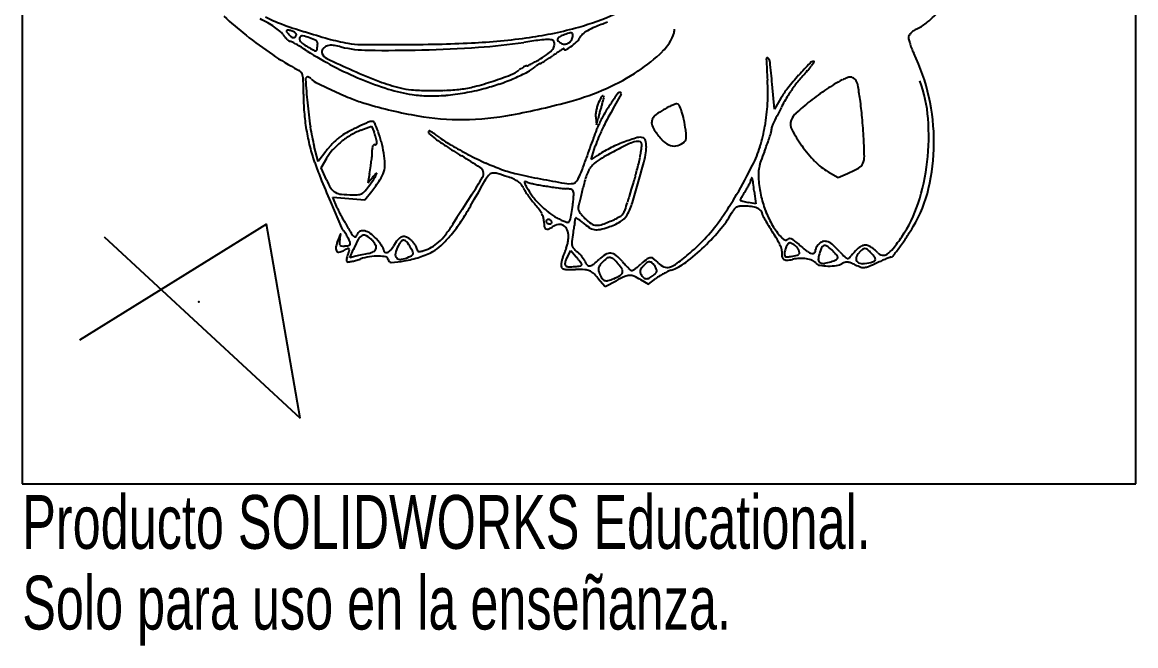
# Model space of a CAD drawing. Header units: millimetres. Extents: x -50 to 50, y -65 to 50.
# Drawn here: x -50 to 50, y -64.6 to -8.5 of the extents above; entities that cross this region are included whole.
import ezdxf

# ---------------------------------------------------------------- set-up
doc = ezdxf.new("R2010")
doc.units = ezdxf.units.MM
doc.header["$PDSIZE"] = -1
doc.styles.add('SLDTEXTSTYLE0', font='TXT', dxfattribs={"width": 0.7})

msp = doc.modelspace()

# ---------------------------------------------------------------- linework, layer by layer
at = {"color": 7, "linetype": 'Continuous'}
for p, q in [((-50, 50), (-50, -50)), ((50, -50), (50, 50)), ((17.55, -16.35), (17.35, -14.11)), ((18.14, -15.35), (17.55, -16.35)), ((-19.59, -18.24), (-18.65, -17.88)), ((-18.65, -17.88), (-18.41, -18.41)), ((1.5, -17.1), (1.57, -17.75)), ((1.57, -17.75), (1.72, -17.15)), ((-23.43, -21.05), (-23.77, -19.7)), ((1.08, -20.87), (1.46, -19.67)), ((-22.75, -20.15), (-23.43, -21.05)), ((-23.16, -21.61), (-22.66, -20.75)), ((1.62, -20.52), (1.08, -20.87)), ((-22.68, -22.7), (-23.16, -21.61)), ((22.37, -21.97), (23.27, -22.5)), ((-18.82, -22.15), (-18.96, -22.95)), ((-18.96, -22.95), (-18.55, -22.48)), ((-8.69, -23.19), (-8.47, -22.8)), ((4.89, -22.89), (4.69, -23.54)), ((23.27, -22.5), (24.11, -22.14)), ((-19.23, -24.5), (-18.62, -23.72)), ((-9.38, -24.41), (-9.01, -23.76)), ((-9.01, -23.76), (-8.69, -23.19)), ((4.69, -23.54), (4.51, -24.18)), ((15.74, -23.7), (15.88, -24.84)), ((-22.32, -24.68), (-21.33, -27.01)), ((-21.71, -25.2), (-22.12, -24.26)), ((-22.12, -24.26), (-20.68, -24.38)), ((-20.68, -24.38), (-19.23, -24.5)), ((-10.04, -24.64), (-10.5, -25.36)), ((-9.65, -24.05), (-10.04, -24.64)), ((-9.73, -25.03), (-9.38, -24.41)), ((15.88, -24.84), (15.21, -24.72)), ((-10.5, -25.36), (-10.96, -26.09)), ((-28.08, -26.69), (-44.87, -37.09)), ((-25.04, -44.12), (-28.08, -26.69)), ((-10.96, -26.09), (-11.35, -26.7)), ((-0.37, -26.52), (-0.3, -26.15)), ((-42.63, -27.81), (-25.04, -44.12)), ((-21.45, -27.62), (-21.65, -28.14)), ((-21.47, -28), (-21.39, -27.58)), ((-20.58, -29.7), (-20.26, -28.94)), ((-20.04, -29.56), (-20.58, -29.7)), ((-19.49, -29.43), (-19.79, -29.5)), ((-19.18, -29.37), (-19.49, -29.43)), ((-1.06, -29.67), (-0.73, -29.04)), ((-0.73, -29.04), (-0.24, -29.62)), ((1.7, -31.53), (2.35, -32.29)), ((2.35, -32.29), (3.33, -31.77)), ((5.53, -31.66), (6.24, -32.08)), ((6.24, -32.08), (6.91, -31.56)), ((-50, -50), (50, -50))]:
    msp.add_line(p, q, dxfattribs=at)
for centre, radius, start, end in [((-6.82, 19.23), 37.01, 227.3206, 231.4273), ((-6.18, 12.93), 22.75, 285.6959, 294.4576), ((16.21, 8.54), 22.78, 311.4212, 315.6347), ((-34.1, -19.52), 12.53, 60.6588, 64.2138), ((-21.81, 4.61), 14.17, 243.4236, 249.7909), ((-32.15, -16.05), 8.55, 55.9243, 60.6587), ((-30.99, -14.34), 6.48, 50.669, 55.9242), ((-9.65, 37.66), 49.39, 249.791, 252.3041), ((-8.99, 22.93), 33.14, 277.8967, 285.6958), ((3.49, -14.08), 5.51, 111.9935, 119.7864), ((14.3, -40.85), 34.38, 109.9788, 111.9935), ((28.8, -5.73), 3.74, 295.3858, 311.4212), ((-7.16, 18.81), 36.47, 231.4274, 236.0432), ((-27.96, -10.64), 1.7, 36.4328, 50.6689), ((-23.26, -7.17), 4.14, 216.4329, 220.6173), ((-24.26, -8.02), 2.83, 220.6173, 226.1815), ((-26.22, -9.33), 0.0555, 114.3719, 191.9862), ((-26.01, -9.28), 0.272, 191.986, 218.5939), ((-26.13, -9.51), 0.259, 89.3755, 114.3717), ((-22.85, -6.76), 4.3, 218.5939, 222.1448), ((-26.14, -9.89), 0.639, 77.7068, 89.3757), ((-24.6, -8.34), 1.95, 222.1446, 229.5495), ((-26.33, -10.78), 1.55, 71.693, 77.7068), ((-25.58, -9.49), 0.446, 229.5495, 251.693), ((-26.36, -10.87), 1.65, 65.7842, 71.693), ((-25.65, -9.7), 0.219, 251.693, 286.1802), ((-26.13, -10.36), 1.09, 57.698, 65.7841), ((-25.66, -9.65), 0.278, 286.1802, 315), ((-25.97, -10.1), 0.776, 45.9007, 57.698), ((-25.78, -9.53), 0.443, 315, 332.4421), ((-25.56, -9.68), 0.187, 11.9861, 45.9007), ((-25.52, -9.67), 0.148, 332.4421, 11.9861), ((-24.79, -10.03), 0.315, 148.2825, 187.0914), ((-24.87, -9.98), 0.226, 78.1072, 148.2825), ((-25.84, -14.61), 4.96, 70.6282, 78.1072), ((-9.37, 38.52), 50.28, 252.3041, 254.8447), ((-25.85, -14.62), 4.97, 63.1501, 70.6282), ((-12.83, 50.65), 61.13, 272.9649, 277.8967), ((-1.66, -10.1), 0.276, 119.2012, 167.8326), ((-0.48, -12.21), 2.69, 110.0638, 119.2011), ((3.89, -24.18), 15.43, 108.0949, 110.0638), ((-0.72, -10.04), 0.562, 86.4147, 108.0949), ((-0.7, -9.6), 0.119, 23.2225, 86.4148), ((-1.28, -9.73), 0.732, 330.9946, 0), ((-1.01, -9.73), 0.46, 0, 23.2224), ((-1.16, -9.33), 1.36, 312.271, 331.845), ((1.26, -10.63), 1.38, 132.6283, 151.845), ((1.93, -11.35), 2.37, 119.7863, 132.6282), ((4.72, -8.27), 4, 313.9974, 342.3912), ((7.36, -9.11), 1.23, 342.3912, 357.9626), ((30.03, -9.92), 0.442, 165.345, 192.4257), ((30, -9.91), 0.407, 139.4902, 165.345), ((31.06, -10.82), 1.81, 130.9573, 139.4902), ((31.34, -11.14), 2.24, 122.9644, 130.9573), ((31.43, -11.28), 2.4, 115.3858, 122.9644), ((-24.53, -8.31), 2.44, 226.1815, 231.4273), ((-25.95, -10.09), 0.158, 231.4274, 269.9999), ((-25.95, -10.51), 0.259, 61.5967, 90), ((-37.01, -30.96), 23.51, 60.4603, 61.5968), ((-33.51, -24.79), 16.42, 58.5171, 60.4603), ((-24.71, -10.02), 0.393, 187.0913, 220.01), ((-24.04, -9.45), 1.27, 220.01, 235.8659), ((-38.95, -33.67), 26.83, 57.172, 58.5171), ((-19.43, -2.65), 9.49, 235.8658, 239.4588), ((-17.54, 0.55), 13.2, 239.4588, 241.861), ((-23.69, -10.95), 0.163, 297.3046, 352.6348), ((-23.71, -10.4), 0.237, 355.0275, 63.1502), ((-36.69, -9.27), 13.27, 352.6348, 355.0276), ((-22.46, -11.31), 0.665, 140.6117, 155.7762), ((-22.42, -11.34), 0.71, 126.1749, 140.6117), ((-22.34, -11.45), 0.844, 107.9606, 126.175), ((-22.33, -11.48), 0.876, 90.249, 107.9607), ((-16.71, 11.45), 22.24, 254.8447, 259.52), ((-22.33, -12.57), 1.97, 79.5033, 90.249), ((-24.43, -23.93), 13.52, 76.9136, 79.5033), ((-18.8, 0.32), 11.37, 256.9136, 269.4084), ((-19.52, -3.76), 6.77, 259.52, 269.466), ((-16.86, 280.93), 291.47, 269.4659, 270.1287), ((-16.64, 180.68), 191.22, 270.1287, 271.1928), ((-17.15, 109.95), 121.01, 271.4419, 273.8501), ((-14.67, 86.2), 96.72, 271.1929, 272.9649), ((-12.47, 40.45), 51.35, 273.8501, 278.4194), ((11.4, -120.79), 111.65, 97.6738, 98.4194), ((-2.58, -17.02), 6.94, 92.0202, 97.6739), ((-2.77, -11.78), 1.69, 78.9568, 92.0203), ((-4.03, -9.65), 2.12, 306.9365, 322.5593), ((-2.5, -10.41), 0.298, 31.7175, 78.9568), ((-3.05, -10.41), 0.875, 322.5592, 348.8213), ((-2.64, -10.49), 0.454, 348.8212, 31.7175), ((-1.73, -10.08), 0.199, 167.8326, 228.5105), ((-0.83, -9.06), 1.56, 228.5106, 241.845), ((2.32, -17.73), 7.76, 118.5576, 120.7352), ((-1.3, -9.96), 0.549, 241.845, 277.1677), ((-1.38, -10.93), 0.0254, 359.9999, 118.5575), ((-1.26, -10.93), 0.0902, 180, 296.501), ((-1.33, -9.75), 0.76, 277.1677, 304.883), ((-2.92, -7.61), 3.81, 296.501, 304.7148), ((-1.38, -9.68), 0.842, 304.883, 330.9946), ((-3.53, -6.73), 4.87, 304.715, 312.2709), ((34.43, -8.95), 4.94, 192.4257, 197.0393), ((35.15, -8.73), 5.7, 197.0393, 201.8531), ((36.7, -8.11), 7.37, 201.8532, 205.8247), ((-13.79, 8.96), 24.6, 236.0432, 242.2427), ((-8.52, 13.5), 29.3, 237.1719, 242.4637), ((-23.69, -10.95), 0.163, 241.861, 297.3046), ((-22.84, -11.22), 0.269, 172.6566, 200.9937), ((-22.57, -11.26), 0.538, 155.7762, 172.6566), ((-22.28, -11.01), 0.868, 200.9936, 244.6175), ((19.17, 76.35), 97.56, 244.6175, 246.1297), ((-17.51, 124.51), 135.57, 269.4083, 271.442), ((-12.1, 2.54), 16.76, 299.4532, 301.1409), ((-7.59, -4.93), 8.03, 301.1409, 306.9366), ((-9.64, -1.71), 12.22, 302.362, 304.3419), ((-14.21, 4.98), 20.33, 304.3419, 305.6945), ((6.54, -23.9), 15.23, 123.9356, 125.6945), ((1.85, -16.94), 6.84, 120.7352, 123.9355), ((-3.27, 0), 15.51, 303.6185, 313.9973), ((16.92, -11.82), 0.0886, 49.1983, 182.5309), ((131.81, -6.74), 115.1, 182.5308, 183.4911), ((16.63, -12.15), 0.522, 5.9552, 49.1983), ((14.15, -19.02), 17.68, 12.4039, 25.8248), ((-25.72, -13.72), 1.02, 42.1628, 62.2427), ((-7.48, 15.5), 31.56, 242.4637, 247.4689), ((-0.53, 31.83), 48.88, 246.1297, 249.1621), ((-7.21, -10.5), 2.96, 291.1108, 308.1885), ((-13.07, 3.51), 18.55, 293.1264, 297.1463), ((-3.26, -15.52), 3.43, 124.0928, 128.1886), ((-3.62, -14.98), 2.77, 119.293, 124.0928), ((-3.81, -14.64), 2.39, 114.6159, 119.2929), ((-4.7, -12.7), 0.249, 90.0001, 114.616), ((-4.7, -12.17), 0.283, 270, 295.4959), ((-6.04, -10.21), 3.13, 297.1463, 312.1227), ((-10.15, -0.73), 12.95, 295.4959, 297.1267), ((-9.23, -2.54), 10.92, 297.1267, 299.4533), ((-2.46, -14.17), 2.2, 127.6927, 132.1227), ((-2.73, -13.81), 1.75, 122.4219, 127.6927), ((-2.88, -13.58), 1.48, 117.2379, 122.422), ((-3.49, -12.4), 0.155, 89.9999, 117.2377), ((-3.49, -12.08), 0.168, 269.9999, 301.2557), ((-12.92, 3.46), 18.35, 301.2557, 302.3619), ((-5.61, 3.53), 19.74, 294.1456, 303.6185), ((-119.89, -26.39), 137.79, 5.1123, 5.9552), ((59.43, -48.93), 53.34, 136.4818, 138.1053), ((3.23, 1.87), 22.72, 317.9326, 319.6154), ((12.97, -6.42), 9.94, 319.6154, 322.7378), ((21.1, -12.53), 0.48, 90, 136.4817), ((12.64, -6.16), 10.35, 322.7378, 325.0167), ((21.1, -12.08), 0.0328, 325.0168, 90), ((-25.42, -13.44), 0.614, 12.7001, 42.1628), ((-27.16, -13.83), 2.4, 1.0529, 12.7), ((-91.21, -15.01), 66.46, 0.001, 1.0529), ((-24.35, -13.66), 0.212, 90, 183.9687), ((64.97, -7.46), 89.75, 183.9687, 185.3191), ((-24.35, -13.6), 0.151, 66.467, 90.0001), ((-24.58, -14.13), 0.725, 59.1038, 66.467), ((-24.66, -14.26), 0.879, 52.0948, 59.1038), ((-24.69, -14.29), 0.926, 45.3521, 52.0948), ((-22.61, -12.19), 2.04, 225.352, 244.0273), ((-8.68, 12.6), 28.42, 247.4689, 252.6996), ((-12.23, 1.1), 16, 249.1621, 256.1342), ((-16.92, 14.17), 29.47, 284.8241, 288.191), ((-17.99, 17.43), 32.9, 288.1909, 291.1108), ((-14, 5.68), 20.92, 289.0772, 293.1264), ((-1.46, -14.87), 18.42, 357.0037, 3.4911), ((39.83, -31.34), 27.01, 138.1053, 141.3001), ((29.41, -21.76), 12.54, 137.9326, 142.9901), ((30.82, -27.36), 15.42, 117.7212, 123.8359), ((25.62, -17.46), 4.23, 111.4165, 117.7211), ((24.37, -14.28), 0.811, 89.9876, 111.4165), ((24.37, -13.92), 0.461, 59.3171, 89.9876), ((24.18, -14.25), 0.837, 39.6902, 59.317), ((24.06, -14.34), 0.986, 10.4794, 39.6902), ((18.46, -18.19), 12.93, 4.4473, 19.8746), ((2.49, 39.33), 59.34, 244.0273, 245.6565), ((-4.42, 24.06), 42.58, 245.6566, 247.9921), ((-12.65, -0.15), 15.07, 252.6996, 261.1089), ((-14.54, -8.28), 6.34, 256.1342, 265.3598), ((-13.07, 9.87), 24.55, 265.3598, 268.7308), ((-13.02, 11.96), 26.63, 268.7308, 272.0917), ((-12.74, 4.11), 18.78, 272.0916, 276.4584), ((-13.54, 4.04), 19.2, 274.7015, 279.8488), ((-11.6, -5.92), 8.68, 276.4583, 284.8242), ((-13.73, 5.13), 20.3, 279.8488, 284.7848), ((-13.49, 4.21), 19.35, 284.7848, 289.0772), ((-6.55, 5.61), 22.02, 285.4174, 294.1456), ((32.96, -35.72), 36.07, 144.8777, 146.5996), ((106.24, -73.71), 118.08, 150.1861, 151.115), ((3.68, -15.12), 0.277, 90, 144.8778), ((3.68, -15.05), 0.201, 70.6531, 90.0001), ((3.72, -14.94), 0.0885, 34.992, 70.6531), ((3.73, -14.94), 0.0743, 355.2228, 34.9923), ((3.67, -14.93), 0.138, 330.1861, 355.2226), ((24.56, -19.12), 7.45, 141.3001, 149.6298), ((28.91, -21.38), 11.91, 142.99, 148.2466), ((35.36, -34.13), 23.57, 123.836, 128.2857), ((-6.02, -19.91), 31.58, 8.094, 10.4794), ((-5.17, -15.01), 19.58, 180.001, 184.6682), ((12.9, -12.31), 37.45, 185.3191, 188.6343), ((-15.21, -2.63), 13.79, 247.9921, 253.405), ((-7.46, 23.37), 40.92, 253.405, 260.1346), ((-13.45, -5.25), 9.9, 261.1088, 269.2545), ((-13.36, 1.79), 16.95, 269.2544, 274.7015), ((-17.77, 46.31), 64.24, 280.5166, 285.4174), ((3.91, -16.76), 2.37, 154.6142, 162.9189), ((12.18, -20.69), 11.53, 151.5326, 154.6143), ((17.78, -20.88), 16.48, 162.3623, 163.447), ((2.14, -15.25), 0.108, 66.3739, 151.5326), ((-9.23, -12.29), 11.86, 342.3623, 345.3828), ((2.14, -15.25), 0.116, 345.3828, 66.3739), ((18.65, -26.29), 18.94, 146.5996, 150.0735), ((11.65, -23.4), 8.09, 111.7824, 114.1282), ((8.8, -16.26), 0.407, 91.1584, 111.7824), ((8.79, -16.07), 0.219, 25.5296, 91.1585), ((4.69, -18.03), 4.77, 18.5083, 25.5297), ((0.33, -14.97), 16.63, 349.9996, 357.0036), ((33.1, -23.97), 16.84, 148.2465, 152.5507), ((36.82, -35.98), 25.93, 128.2857, 131.9487), ((-6.26, -19.94), 31.82, 5.1359, 8.094), ((12.54, -19.37), 19.34, 359.8517, 12.4039), ((-5.16, -15.01), 19.59, 184.6682, 189.3344), ((-10.64, 5.1), 22.38, 260.1347, 270.7088), ((-10.68, 8.09), 25.37, 270.7088, 280.5165), ((4.99, -17.12), 3.51, 168.8651, 174.904), ((2.99, -16.94), 1.5, 174.9041, 186.3162), ((5.18, -17.16), 3.7, 162.9189, 168.8651), ((13.88, -20.15), 12.52, 164.8433, 166.1547), ((12.41, -22.69), 11.73, 150.0735, 155.0469), ((29.79, -24.46), 29.02, 164.1434, 164.8433), ((30.53, -24.67), 29.78, 163.4469, 164.1434), ((32.05, -32.78), 33.35, 151.115, 153.4954), ((7.59, -17.71), 1.11, 127.4268, 155.1718), ((10.34, -21.3), 5.62, 119.1011, 127.4269), ((13.07, -26.2), 11.23, 116.9058, 119.1013), ((11.7, -23.5), 8.21, 114.1282, 116.9058), ((2.77, -18.67), 6.79, 11.8606, 18.5083), ((61.51, -38.73), 48.85, 152.5507, 154.4958), ((20.58, -17.91), 1.63, 131.9487, 159.5518), ((-6.32, -15.23), 18.02, 188.6343, 194.3652), ((-10.95, -36.89), 20.93, 115.0665, 117.8314), ((-7.23, -44.86), 29.73, 113.1668, 115.0664), ((-18.56, -18.38), 0.934, 90, 113.1668), ((-18.56, -17.67), 0.226, 23.5809, 90), ((-29.68, -22.53), 12.37, 19.8139, 23.5809), ((8.89, -21.05), 7.85, 155.0469, 158.609), ((18.97, -26.25), 18.73, 153.4954, 156.742), ((7.21, -17.54), 0.687, 155.1717, 192.9007), ((8.16, -17.32), 1.66, 192.9007, 212.4173), ((-5.38, -20.39), 15.12, 8.2082, 11.8606), ((1.94, -15.25), 14.99, 342.6318, 349.9996), ((19.5, -18.59), 2.27, 160.9075, 165.5897), ((18.76, -18.34), 1.5, 154.4958, 160.9076), ((20, -17.7), 1.02, 159.5519, 208.1005), ((-33.73, -22.41), 59.4, 3.2819, 5.1359), ((11.32, -18.75), 20.09, 353.3587, 4.4474), ((-5.93, -15.13), 18.81, 189.3344, 194.0938), ((-19.49, -21.49), 3.31, 124.5146, 131.6013), ((-17.74, -24.04), 6.4, 117.8315, 124.5146), ((-17.03, -24.6), 6.86, 120.501, 129.2467), ((-17.38, -24.01), 6.18, 111.0388, 120.5009), ((-21.16, -19.65), 3.02, 19.5231, 24.2599), ((-21.95, -19.93), 3.85, 15.5816, 19.5232), ((-21.58, -19.83), 3.47, 11.5615, 15.5816), ((-28.29, -22.03), 10.89, 14.6714, 19.8139), ((-13.39, -18.41), 0.138, 135, 228.3125), ((-13.44, -18.36), 0.0609, 61.8289, 135.0001), ((-7.27, -11.55), 9.33, 228.3125, 232.9494), ((-16.41, -23.91), 6.36, 59.1495, 61.8288), ((-15.87, -22.99), 5.29, 55.1331, 59.1495), ((-3.74, -6.87), 15.2, 232.9495, 237.2147), ((-18.58, -26.88), 10.03, 52.6449, 55.1331), ((-6.6, -11.19), 9.71, 232.6449, 239.9341), ((61.18, -41.43), 63.97, 159.4312, 160.2796), ((54.92, -39.08), 57.29, 158.6091, 159.4311), ((9.38, -22.13), 8.29, 156.742, 162.712), ((10.22, -35.41), 17.25, 106.8692, 111.0801), ((5.46, -19.71), 0.84, 69.0064, 106.8691), ((5.63, -19.25), 0.35, 14.1531, 69.0064), ((12.32, -14.68), 6.58, 212.4173, 221.9806), ((9.09, -18.88), 0.541, 323.7707, 348.0884), ((3.07, -19.17), 6.58, 4.0883, 8.2082), ((8.59, -18.77), 1.05, 348.0884, 4.0883), ((-0.03, -13.32), 18.02, 339.7601, 341.6313), ((-1.66, -12.78), 19.74, 341.6313, 343.0566), ((16.61, -18.34), 0.643, 343.0565, 360), ((18.08, -18.34), 0.828, 170.3459, 180.0001), ((19.37, -18.56), 2.14, 165.5897, 170.3459), ((30.61, -12.04), 13.03, 208.1005, 215.6073), ((-8.78, -15.85), 15.87, 194.0937, 199.4992), ((-18, -23.72), 5.94, 138.4298, 143.1569), ((-18.59, -23.13), 4.72, 138.2047, 149.628), ((-15.52, -25.91), 9.25, 135.0367, 138.4298), ((-17.24, -24.34), 6.52, 129.2467, 138.2048), ((-15.89, -25.54), 8.73, 131.6012, 135.0368), ((-31.3, -19.61), 12.74, 356.0972, 358.3008), ((-16.93, -20.04), 1.64, 170.8341, 178.3007), ((-18.02, -19.86), 0.538, 153.69, 170.834), ((-18.34, -19.7), 0.175, 120.148, 153.6898), ((-18.39, -19.61), 0.0766, 58.2824, 120.148), ((-18.29, -19.45), 0.116, 238.2826, 276.9514), ((-18.29, -19.47), 0.0965, 276.9512, 321.2783), ((-18.37, -19.4), 0.206, 321.2784, 348.9542), ((-19.16, -19.34), 1, 1.4283, 11.5614), ((-18.76, -19.33), 0.6, 348.9542, 1.4282), ((-31.42, -22.85), 14.13, 10.44, 14.6714), ((26.68, 40.36), 71.38, 237.2148, 238.5686), ((5.59, 9.86), 34.03, 239.9341, 242.7994), ((63.23, -42.17), 66.15, 160.2796, 161.107), ((7.33, -29.18), 10.37, 116.3644, 123.4276), ((9.51, -33.57), 15.28, 111.0801, 116.3644), ((18.45, -49.12), 32.78, 114.9167, 117.6272), ((5.3, -20.8), 1.55, 90, 114.9167), ((5.3, -19.84), 0.587, 68.8209, 90), ((5.45, -19.45), 0.17, 15.6644, 68.821), ((-9.33, -18.11), 15.04, 352.0213, 354.1804), ((5, -19.57), 0.634, 354.1804, 15.6644), ((3.78, -19.72), 2.26, 0.3101, 14.1531), ((1.89, -19.73), 4.16, 349.9476, 0.3102), ((8.87, -17.78), 1.95, 221.9807, 245.6322), ((8.53, -18.53), 1.13, 245.6322, 278.8234), ((8.48, -18.2), 1.46, 278.8234, 306.1749), ((8.85, -18.71), 0.833, 306.1749, 323.7709), ((5.93, -16.5), 10.82, 333.2246, 342.6319), ((-7.44, -10.59), 25.92, 338.3349, 339.7602), ((30.32, -12.24), 12.68, 215.6072, 223.9737), ((-9.03, -21), 34.66, 0.6846, 3.2818), ((13.93, -19.38), 17.94, 346.8298, 359.8517), ((-31.68, -19.4), 13.13, 351.0431, 353.3126), ((-27.89, -19.84), 9.33, 353.3126, 356.0973), ((-23.86, -21.46), 6.43, 1.8294, 10.4401), ((-48.76, -83.09), 73.3, 57.0411, 58.5686), ((6.21, 11.07), 35.4, 242.7994, 245.6845), ((-44.58, -5.27), 47.81, 339.663, 341.1071), ((3.58, -23.65), 3.28, 120.8578, 136.317), ((16.01, -44.44), 27.5, 117.6272, 120.8578), ((-13.87, -16.68), 19.76, 346.7058, 348.4113), ((-1.6, -19.19), 7.23, 348.4113, 352.0213), ((-3.32, -18.81), 9.44, 344.3371, 349.9475), ((33.84, -26.98), 18.5, 158.335, 161.1489), ((24.16, -20.6), 1.47, 334.9076, 0.6846), ((5.77, -10.7), 31.3, 199.4991, 202.1944), ((-63.83, -14.33), 45.68, 350.1458, 351.0431), ((-20.28, -21.1), 2.89, 326.4012, 342.4797), ((-19.6, -21.32), 2.17, 342.4798, 1.8294), ((-9.25, -22.15), 0.679, 14.1529, 57.0412), ((-9.21, -22.14), 0.635, 328.9517, 14.1528), ((-0.52, -3.83), 19.04, 245.6844, 250.2727), ((-2.87, -10.38), 12.09, 250.2727, 257.0019), ((-5.23, -19.86), 5.84, 332.8685, 339.6631), ((3.66, -23.39), 3.18, 148.4057, 157.0267), ((2.67, -22.78), 2.02, 136.3169, 148.4056), ((-222.19, 42.56), 236.75, 343.4873, 344.3371), ((-7.68, -18.37), 13.34, 342.6522, 345.0175), ((-15, -16.41), 20.92, 345.0175, 346.7058), ((-33.08, 3.18), 54.51, 330.0596, 333.2246), ((19.36, -22.2), 3.24, 169.5136, 179.4636), ((20.37, -22.38), 4.27, 161.149, 169.5136), ((25.14, -17.24), 5.48, 223.9737, 239.628), ((20.06, -12.76), 10.21, 293.3927, 299.5883), ((24.63, -20.82), 0.952, 299.5882, 334.9077), ((11.72, -18.79), 19.69, 342.1757, 353.3587), ((147.71, 47.21), 184.61, 202.1944, 202.9197), ((-17.35, -20.34), 5.83, 203.8573, 212.1219), ((-44.14, -5.27), 31.02, 324.8213, 326.3268), ((-31.04, -13.96), 15.8, 321.8299, 326.4013), ((-14.27, -26.15), 5.65, 134.531, 139.4096), ((-19.49, -21.7), 1.39, 326.3268, 340.6531), ((-18.2, -22.15), 0.0328, 340.6532, 134.531), ((-61.6, 9.4), 61.79, 327.2227, 328.9516), ((-5.52, -24.47), 3.39, 140.1706, 150.5894), ((-7.7, -22.64), 0.545, 99.9607, 140.1705), ((-7.62, -23.11), 1.02, 74.1093, 99.9607), ((-12.36, -39.75), 18.32, 70.9495, 74.1093), ((-8.62, -28.94), 6.89, 66.1144, 70.9495), ((-6.66, -24.51), 2.04, 54.1418, 66.1144), ((8.74, 39.91), 63.7, 257.0018, 258.9663), ((-6.27, -23.96), 1.37, 38.9329, 54.1418), ((-4.85, -22.9), 0.0413, 78.4072, 177.6055), ((-4.66, -22.91), 0.236, 177.6056, 206.2704), ((-5.06, -23.94), 1.1, 69.0064, 78.4073), ((-4.15, -21.56), 1.45, 249.0065, 257.0383), ((-0.13, -4.08), 19.38, 257.0384, 258.2468), ((14.59, 69.94), 94.29, 258.9662, 260.2955), ((-0.57, -22.63), 0.388, 278.6603, 320.33), ((-1.78, -21.62), 1.96, 320.33, 332.8685), ((10.12, -25.4), 9.95, 164.1418, 168.1038), ((4.92, -23.92), 4.55, 157.0268, 164.1418), ((62.35, -40.25), 60.02, 162.6522, 163.1954), ((11.59, -21.26), 4.14, 333.727, 337.8234), ((15.03, -22.67), 0.415, 337.8233, 360), ((15.7, -22.67), 0.254, 147.8406, 180), ((15.51, -22.55), 0.0309, 15.7123, 147.8404), ((11.95, -23.55), 3.74, 8.7709, 15.7123), ((-6.29, -26.37), 22.19, 6.9127, 8.7709), ((23.31, -22.23), 7.19, 179.4636, 184.9384), ((25.7, -22.03), 9.59, 184.9385, 193.3526), ((-21.33, -22.84), 1.13, 212.1219, 240.083), ((-21.2, -22.62), 1.38, 240.0829, 264.392), ((-20.31, -13.48), 10.56, 264.392, 269.8283), ((-19.87, -23.22), 0.798, 275.9199, 300.2274), ((-19.97, -23.05), 0.999, 300.2274, 321.0322), ((-27.1, -17.29), 10.16, 321.0321, 324.8213), ((-6.5, -24.15), 1.67, 25.8415, 38.9329), ((-2.5, -22.22), 2.78, 205.8416, 212.9451), ((10.08, -15.64), 16.67, 206.2704, 207.6317), ((3.89, -18.07), 10.4, 212.9451, 215.6062), ((0.05, -20.89), 5.35, 207.6317, 217.476), ((0.1, -2.99), 20.5, 258.2469, 259.5986), ((0.94, 1.56), 25.13, 259.5987, 260.7591), ((2.08, 8.59), 32.24, 260.7591, 261.7104), ((3.12, 15.75), 39.49, 261.7104, 262.5276), ((2.62, 11.89), 35.59, 262.5276, 263.3508), ((-0.51, -14.91), 8.61, 263.3508, 265.7141), ((-0.88, -20.57), 2.47, 260.2954, 278.6603), ((-1.5, -28.12), 4.64, 80.6415, 85.7141), ((-0.8, -23.87), 0.332, 45.8138, 80.6415), ((-0.75, -23.82), 0.265, 4.8852, 45.8139), ((-3.08, -24.02), 2.61, 357.2579, 4.8853), ((-27.66, -17.56), 28.63, 346.0891, 347.1786), ((-34.46, -16.01), 35.6, 347.1785, 348.1037), ((23.16, -29.31), 9.95, 145.8032, 147.8412), ((10.14, -20.46), 5.79, 325.8032, 329.4659), ((11.05, -21), 4.73, 329.4659, 333.7268), ((19.49, -20.68), 12.23, 329.4755, 346.8299), ((-20.32, -18.85), 5.2, 269.8283, 275.9199), ((4.81, -17.41), 11.52, 215.6063, 218.231), ((2.93, -18.89), 9.13, 218.2309, 221.3554), ((2.36, -19.12), 8.26, 217.476, 224.5874), ((-8.72, -29.15), 6.39, 36.4576, 41.3554), ((2.38, -19.1), 8.28, 224.5875, 231.6926), ((-16.01, -22.96), 15.58, 350.478, 353.2191), ((-9.76, -23.7), 9.29, 353.219, 357.258), ((-1.82, -24.4), 1.9, 338.3889, 345.1293), ((-26.5, -17.84), 27.43, 345.1293, 346.0891), ((-6.41, -21.72), 11.17, 340.7501, 344.4281), ((-0.35, -23.2), 5.37, 330.5242, 343.4874), ((57.41, -39.5), 55.08, 163.8518, 164.4282), ((-8.44, -11.01), 26.07, 324.565, 330.0596), ((21.1, -27.86), 7.44, 151.1749, 153.0557), ((14.51, -24.51), 0.0387, 153.0558, 230.5782), ((14.57, -24.43), 0.14, 230.5782, 254.8422), ((17.05, -15.28), 9.62, 254.842, 256.0157), ((19.1, -26.76), 5.15, 147.8412, 151.1749), ((16.47, -17.61), 7.22, 256.0157, 257.8872), ((17.36, -13.47), 11.45, 257.8871, 259.2113), ((25.81, -22), 9.7, 193.3527, 201.6924), ((19.58, -21.32), 11.43, 325.3726, 342.1757), ((-9.98, -20.1), 12.79, 203.5152, 205.4061), ((-10.7, -20.44), 12, 205.4061, 207.3898), ((-11.85, -21.03), 10.7, 207.3898, 209.3092), ((-26.78, -15.47), 19.55, 326.002, 330.7345), ((-6, -27.14), 3.01, 27.8537, 36.4575), ((-5.14, -26.69), 2.03, 17.2827, 27.8536), ((0.61, -21.34), 5.43, 231.6926, 241.4419), ((-19.89, -22.31), 19.52, 348.4593, 350.4779), ((0.29, -25.23), 0.366, 158.3888, 190.5978), ((0.71, -25.15), 0.797, 190.598, 208.5994), ((1.46, -24.74), 1.65, 208.5994, 220.4972), ((4.85, -21.85), 6.1, 220.4972, 225.0001), ((1.4, -22.18), 4.44, 293.7532, 300.8075), ((3.18, -25.18), 0.959, 300.8074, 322.8163), ((2.91, -25.04), 1.63, 299.9511, 330.5242), ((2.91, -24.97), 1.3, 322.8162, 340.75), ((5.76, -21.21), 9.13, 320.2782, 331.9772), ((14.7, -25.97), 0.996, 136.2463, 151.9772), ((14.42, -25.69), 0.601, 113.2856, 136.2464), ((14.55, -26), 0.938, 95.8783, 113.2856), ((14.87, -29.1), 4.05, 89.9999, 95.8783), ((14.87, -29.17), 4.12, 81.3161, 90), ((15.17, -27.19), 2.12, 67.0239, 81.3162), ((15.54, -26.32), 1.17, 47.4014, 67.0238), ((16.09, -25.72), 0.357, 360, 47.4013), ((16.79, -25.72), 0.344, 180, 207.6232), ((29.84, -18.89), 15.07, 207.6232, 209.4424), ((25.09, -22.29), 8.93, 201.6925, 210.37), ((-19.97, -25.59), 1.39, 209.3092, 217.952), ((-22.75, -27.76), 2.13, 32.894, 37.952), ((-27.29, -30.7), 7.54, 30.9217, 32.894), ((-27.93, -31.08), 8.28, 28.9737, 30.9217), ((-22.02, -19.95), 12.63, 322.5019, 327.6904), ((-23.48, -17.7), 15.57, 320.387, 326.002), ((-4.2, -26.4), 1.05, 0, 17.2827), ((0.59, -26.4), 3.74, 180, 187.597), ((-2.81, -26.85), 0.307, 187.597, 234.9386), ((-2.74, -26.45), 0.211, 158.7482, 180), ((-2.82, -26.45), 0.133, 179.9999, 214.9371), ((-2.75, -26.44), 0.201, 136.7416, 158.7482), ((-2.73, -26.39), 0.241, 214.937, 237.3227), ((-2.76, -26.44), 0.191, 114.0737, 136.7416), ((-2.67, -26.3), 0.344, 237.3228, 255.7441), ((-2.76, -26.42), 0.176, 90, 114.0736), ((-3.62, -25.06), 2.24, 292.3327, 303.2338), ((-2.76, -26.48), 0.232, 69.5104, 90), ((-2.64, -26.16), 0.484, 255.7442, 270), ((-2.84, -26.7), 0.464, 57.3227, 69.5104), ((-2.64, -26.23), 0.423, 270, 285.1312), ((-2.87, -26.74), 0.511, 45.6371, 57.3226), ((-2.57, -26.48), 0.157, 285.1311, 316.7415), ((-2.79, -26.66), 0.404, 31.7175, 45.637), ((-2.57, -26.52), 0.145, 0.0259, 31.7175), ((-2.52, -26.52), 0.0953, 316.7415, 0.026), ((-1.62, -28.11), 1.42, 99.5207, 123.2339), ((1.11, -20.42), 6.48, 241.442, 245.3407), ((-1.74, -27.4), 0.69, 58.9822, 99.5207), ((-0.16, -23.18), 3.44, 245.3406, 251.6004), ((-1.77, -27.45), 0.757, 20.7269, 58.9823), ((-0.37, -23.81), 2.78, 251.6004, 257.5376), ((-0.95, -26.43), 0.0897, 257.5377, 328.2827), ((-1.57, -26.05), 0.817, 328.2825, 348.4593), ((42.46, -34.35), 43.55, 170.2002, 170.8513), ((23.12, -31.01), 23.92, 169.1807, 170.2003), ((-0.22, -26.17), 0.0835, 134.9998, 168.8727), ((-0.26, -26.13), 0.0289, 56.0414, 135.0001), ((-4.04, -31.75), 6.8, 54.3713, 56.0413), ((-2.66, -29.82), 4.43, 51.2373, 54.3714), ((-5.27, -33.07), 8.6, 49.3284, 51.2372), ((3.4, -22.98), 4.7, 229.3283, 237.9077), ((3.28, -23.42), 3.88, 225, 235.6482), ((1.61, -25.84), 1.34, 237.9076, 259.8154), ((1.57, -25.92), 0.859, 235.6483, 268.261), ((1.59, -25.26), 1.52, 268.261, 290.3439), ((0.84, -21.72), 5.53, 280.9854, 288.6437), ((-4.65, -8.43), 19.47, 290.3439, 293.7532), ((0.62, -21.07), 6.21, 288.6437, 299.9511), ((-3, -14.88), 19.4, 318.1152, 324.565), ((27.98, -19.94), 12.93, 209.4425, 211.9975), ((33.88, -16.26), 19.89, 211.9976, 213.8484), ((22.72, -23.68), 6.18, 210.3701, 221.8035), ((11.86, -16.18), 21.08, 326.5105, 329.4755), ((-16.24, -28.93), 5.31, 169.9389, 174.1329), ((-21.35, -27.66), 0.115, 126.3806, 158.7957), ((-21.41, -27.58), 0.0132, 350.419, 126.3809), ((-20.71, -26.75), 0.674, 203.0915, 228.15), ((-21.74, -27.9), 0.871, 30.9869, 48.1499), ((-26.52, -30.77), 6.44, 27.0607, 30.9869), ((-27.04, -31.03), 7.03, 23.4832, 27.0607), ((-26.18, -30.11), 6.29, 26.5792, 28.9737), ((-16.88, -25.46), 4.11, 206.5792, 212.7072), ((-20.04, -27.49), 0.352, 212.7072, 249.8116), ((-20.12, -27.69), 0.136, 249.8115, 320.2753), ((-20.65, -27.25), 0.825, 320.2754, 339.0064), ((-19.49, -27.7), 0.421, 110.4827, 159.0064), ((-19.12, -28.44), 0.813, 115.224, 151.3111), ((-19.4, -27.93), 0.663, 75.9401, 110.4827), ((-19.29, -28.09), 0.422, 58.7896, 115.2239), ((-19.6, -28.72), 1.48, 54.5727, 75.9401), ((-20.32, -29.79), 2.41, 43.2119, 58.7895), ((-20.77, -30.36), 3.49, 43.3233, 54.5727), ((-22.1, -31.62), 5.33, 39.114, 43.3234), ((-15.63, -28.6), 0.83, 108.0475, 141.0374), ((-15.71, -28.36), 0.571, 66.0963, 108.0475), ((-16.06, -29.15), 1.43, 45, 66.0963), ((-15.9, -24.65), 4.91, 312.0009, 322.5018), ((-20.97, -19.78), 12.31, 314.2947, 320.387), ((-2.86, -26.91), 0.233, 234.9386, 292.3327), ((-2.66, -27.79), 1.71, 359.9064, 20.727), ((-3.52, -27.79), 2.57, 352.5242, 359.9064), ((23.91, -31.36), 24.76, 170.8513, 172.7723), ((1.62, -25.77), 1.41, 259.8153, 280.9855), ((0.26, -17.8), 15.02, 310.3001, 318.1152), ((-2.57, -14.29), 19.96, 313.759, 320.2782), ((8.05, -33.58), 11.21, 30.4239, 33.8484), ((11.6, -31.49), 7.09, 25.5969, 30.4239), ((19.96, -26.15), 2.47, 221.8036, 228.4954), ((18.65, -27.62), 0.503, 228.4955, 250.2788), ((18.92, -28.21), 0.232, 83.9487, 129.6902), ((18.88, -28.59), 0.616, 61.8558, 83.9487), ((13.01, -16.78), 19.42, 321.5583, 325.3727), ((10.42, -15.23), 22.81, 323.7155, 326.5105), ((-21.32, -28.83), 0.522, 167.6959, 206.7093), ((-17.9, -29.57), 4.02, 159.0217, 167.6958), ((-21.26, -28.41), 0.261, 174.133, 211.6435), ((-21.34, -28.46), 0.174, 211.6435, 261.8034), ((-21.07, -26.59), 2.06, 261.8033, 270), ((-17.25, -36.42), 8.34, 115.1476, 118.155), ((-21.07, -27.32), 1.32, 269.9999, 278.5763), ((-20.98, -27.87), 0.77, 278.5763, 291.4518), ((-20.74, -28.99), 0.127, 55.1441, 115.1476), ((-26.19, -27.3), 5.82, 339.1832, 343.0769), ((-20.87, -28.17), 0.448, 291.4517, 308.3405), ((-20.72, -28.96), 0.0988, 343.0768, 55.144), ((-21.09, -28.45), 0.537, 360, 23.4832), ((-20.65, -28.45), 0.099, 308.3406, 0.0001), ((-11.6, -32.56), 9.38, 151.3111, 157.3235), ((-19.98, -29.48), 1.95, 28.234, 43.2118), ((-18.64, -28.77), 0.426, 297.2028, 343.3772), ((-18.65, -28.76), 0.445, 343.3772, 28.234), ((-21.13, -30.83), 4.07, 33.9648, 39.1141), ((-20.64, -30.5), 3.49, 28.9873, 33.9648), ((-17.87, -28.96), 0.316, 359.9999, 28.9873), ((-17.26, -28.96), 0.291, 180.0001, 229.9803), ((-18.18, -27.87), 1.71, 317.3876, 332.6557), ((-13.65, -30.21), 3.38, 141.0373, 152.6557), ((-13.81, -29.92), 2.75, 152.6556, 167.3962), ((-14.05, -29.79), 2.48, 140.9301, 152.6557), ((-15.76, -28.41), 0.283, 83.209, 140.9302), ((-15.77, -28.52), 0.39, 36.9302, 83.2091), ((-19.04, -30.97), 4.48, 29.1903, 36.9303), ((-23.15, -33.27), 9.19, 26.3809, 29.1903), ((-16.93, -30.01), 2.66, 38.834, 45), ((-16.71, -29.84), 2.38, 32.1371, 38.834), ((-16.35, -29.61), 1.95, 25.1511, 32.1372), ((-14.9, -28.93), 0.345, 360, 25.1511), ((-14.27, -28.93), 0.282, 180, 208.2376), ((-14.87, -25.84), 3.34, 286.0027, 299.192), ((-14.94, -25.72), 3.47, 299.192, 312.0008), ((-14.61, -26.3), 3.2, 297.6989, 314.2948), ((-2.77, -28.32), 1.72, 332.4539, 342.2062), ((-4.94, -27.62), 3.99, 342.2061, 347.396), ((-5.11, -27.58), 4.18, 347.396, 352.5242), ((0.37, -28.37), 1.02, 172.7722, 192.1544), ((-0.1, -28.47), 0.545, 192.1543, 222.6717), ((2.31, -26.25), 3.82, 222.6717, 229.9213), ((-2.17, -14.7), 19.39, 307.3367, 313.759), ((12.81, -30.91), 5.75, 20.7881, 25.5968), ((17.71, -29.05), 0.516, 352.6432, 20.788), ((18.57, -27.86), 0.251, 250.2788, 283.9582), ((20.74, -29.64), 2.32, 158.9074, 164.0993), ((20.01, -29.36), 1.54, 151.845, 158.9073), ((18.54, -27.75), 0.36, 283.9582, 309.6902), ((19.93, -29.32), 1.44, 142.6009, 151.845), ((18.94, -28.57), 0.203, 103.3213, 142.601), ((18.95, -28.58), 0.219, 66.0954, 103.3212), ((18.33, -29.97), 1.74, 58.0147, 66.0954), ((18.29, -29.68), 1.85, 50.33, 61.8558), ((18.51, -29.69), 1.41, 50.0955, 58.0148), ((18.27, -29.97), 1.78, 43.4443, 50.0954), ((12.16, -37.08), 11.46, 47.3311, 50.33), ((18.41, -29.84), 1.58, 36.5645, 43.4442), ((19.26, -29.21), 0.53, 20.9936, 36.5646), ((25.08, -23.06), 7.61, 227.3312, 232.9725), ((20.83, -28.97), 0.424, 319.0414, 0), ((21.56, -28.97), 0.31, 157.1284, 180), ((22.29, -29.28), 1.11, 148.2705, 157.1284), ((22.48, -29.39), 1.33, 139.9444, 148.2704), ((22.45, -29.37), 1.29, 131.4258, 139.9445), ((26.6, -30.77), 5.21, 158.6964, 165.9108), ((22.1, -28.96), 0.75, 99.9749, 131.4257), ((22.15, -29.03), 0.44, 114.5781, 158.6964), ((22.09, -28.94), 0.722, 67.6219, 99.9749), ((22.1, -28.91), 0.306, 57.9894, 114.5781), ((20.88, -30.85), 2.6, 46.227, 57.9894), ((21.74, -29.79), 1.65, 48.1982, 67.6218), ((18.14, -33.71), 6.56, 43.5283, 46.227), ((17.51, -34.52), 7.98, 42.1687, 48.1982), ((32.55, -36.43), 10.65, 135.2586, 139.5787), ((26.14, -30.08), 1.63, 117.9594, 135.2586), ((27.33, -31.21), 2.94, 129.5929, 137.8552), ((25.7, -29.25), 0.685, 88.1753, 117.9594), ((25.67, -29.2), 0.322, 87.6176, 129.5928), ((25.66, -29.24), 0.369, 49.5034, 87.6176), ((25.69, -29.37), 0.807, 61.845, 88.1754), ((23.24, -32.08), 4.1, 42.9732, 49.5034), ((25.03, -30.61), 2.2, 55.8297, 61.8451), ((24.06, -32.04), 3.94, 51.9339, 55.8297), ((24.12, -31.97), 3.85, 48.0156, 51.9338), ((26.31, -27.35), 2.43, 303.9244, 321.5583), ((-7.15, -2.33), 44.61, 322.4124, 323.7155), ((-21.59, -28.97), 0.219, 206.7092, 276.1145), ((-21.67, -28.15), 1.04, 276.1145, 298.1549), ((-19.48, -29.98), 1.4, 171.4272, 178.3597), ((-20.72, -29.95), 0.166, 178.3598, 211.7175), ((-19.14, -30.04), 1.75, 164.687, 171.4272), ((-18.62, -30.18), 2.29, 159.1832, 164.6871), ((-21.27, -25.62), 4.49, 280.4289, 285.4415), ((-22.24, -22.11), 8.13, 285.4416, 288.6545), ((-16.25, -44.67), 15.58, 103.1502, 104.0894), ((-18.05, -34.54), 4.99, 98.9922, 108.6546), ((-15.16, -48.06), 19.12, 101.3099, 102.1249), ((-19.26, -27.55), 1.79, 281.3099, 297.2028), ((-18.06, -34.45), 4.9, 89.2051, 98.9922), ((-18.04, -33.13), 3.58, 78.5574, 89.2052), ((-17.3, -29.01), 0.233, 229.9803, 288.9698), ((-17.38, -29.85), 0.229, 0, 78.5574), ((-17.46, -28.52), 0.746, 288.9699, 317.3876), ((-16.88, -29.85), 0.265, 180, 272.9449), ((-17.36, -20.58), 9.55, 272.9448, 280.0575), ((-16.07, -29.41), 0.432, 167.3961, 225.1532), ((-16.05, -29.39), 0.459, 225.1531, 280.6233), ((-16.52, -26.89), 3, 280.6232, 294.4955), ((-17.51, -19.73), 10.41, 280.0574, 287.8413), ((-16.66, -26.58), 3.35, 294.4954, 300.2721), ((-15.07, -29.32), 0.174, 300.2721, 349.8526), ((-15.15, -29.3), 0.263, 349.8527, 26.381), ((-14.4, -29), 0.131, 208.2376, 258.3738), ((-14.34, -28.72), 0.416, 258.3738, 281.8012), ((-16.65, -22.41), 7.6, 287.8413, 297.6988), ((-15.14, -24.89), 4.33, 281.8013, 286.0026), ((0.27, -30.4), 1.88, 166.4593, 174.0895), ((2.71, -30.99), 4.38, 162.4082, 166.4593), ((2.87, -31.04), 4.55, 158.3935, 162.4081), ((1.15, -30.36), 2.7, 152.4539, 158.3935), ((-0.4, -30.3), 0.863, 157.4722, 172.3526), ((2.44, -31.48), 3.95, 152.6556, 157.4723), ((-7.63, -35.84), 9.66, 38.3095, 40.0788), ((-2.15, -31.55), 3.11, 44.0792, 49.9212), ((-4.71, -33.53), 5.93, 35.7609, 38.3095), ((-2.42, -31.81), 3.48, 38.7076, 44.0792), ((-2.06, -31.53), 3.02, 33.1747, 38.7077), ((-0.16, -30.28), 0.751, 17.6089, 33.1746), ((-1.72, -26.31), 5, 307.7559, 315), ((4.07, -32.1), 3.19, 122.0777, 135), ((4.13, -32.05), 2.82, 125.9479, 136.7882), ((2.78, -30.04), 0.757, 84.5192, 122.0777), ((2.74, -30.13), 0.455, 84.2277, 125.948), ((2.73, -30.23), 0.556, 47.824, 84.2278), ((2.77, -30.17), 0.881, 50.5225, 84.5191), ((0.06, -33.19), 4.55, 40.0787, 47.824), ((0.39, -33.05), 4.62, 40.5623, 50.5225), ((12.08, -37.65), 9.85, 127.1324, 131.2836), ((6.46, -30.23), 0.539, 92.7245, 127.1324), ((6.45, -30.09), 0.399, 49.9832, 92.7244), ((3.76, -33.29), 4.58, 42.8382, 49.9832), ((-7.74, -8.36), 27.4, 307.1813, 310.3001), ((20.01, -29.35), 1.8, 172.6431, 186.9371), ((18.58, -29.52), 0.367, 186.9371, 233.391), ((18.64, -29.44), 0.469, 233.3911, 272.8259), ((19.3, -29.36), 0.852, 169.3811, 180), ((18.86, -29.36), 0.412, 180, 203.1191), ((20.6, -29.6), 2.17, 164.0993, 169.3811), ((18.62, -29.46), 0.152, 203.1192, 251.6251), ((18.7, -29.22), 0.407, 251.6252, 276.8695), ((18.51, -26.86), 3.06, 272.8259, 282.7097), ((18.23, -25.3), 4.35, 276.8696, 281.3099), ((16.42, -16.24), 13.6, 281.3099, 283.4568), ((20, -33.44), 3.69, 92.6952, 102.7096), ((19.48, -29.04), 0.43, 283.4569, 309.5029), ((18.86, -29.36), 0.952, 6.9055, 20.9935), ((19.67, -29.27), 0.142, 309.5029, 6.9056), ((19.96, -32.73), 2.98, 80.9354, 92.6952), ((20.08, -32.02), 2.26, 67.5551, 80.9354), ((21.17, -28.25), 1.1, 232.9726, 256.5116), ((20.96, -29.09), 0.24, 256.5116, 319.0415), ((20.62, -30.71), 0.846, 39.6902, 67.5551), ((23.63, -30.02), 2.15, 165.9107, 173.2306), ((21.97, -29.82), 0.477, 173.2307, 195.5987), ((21.77, -29.88), 0.274, 195.5987, 227.2305), ((21.12, -25.58), 4.72, 288.499, 295.2197), ((19.83, -32.11), 4.23, 39.7792, 43.5283), ((19.69, -32.23), 4.42, 36.8396, 39.7792), ((23.04, -29.66), 0.207, 295.2197, 0), ((23.12, -29.66), 0.133, 359.9999, 36.8395), ((38.87, -15.17), 20.83, 222.1688, 223.9532), ((24.24, -29.27), 0.513, 223.9531, 249.6785), ((24.13, -29.6), 0.168, 249.6785, 307.2681), ((23.4, -28.64), 1.37, 307.2682, 319.5786), ((25.22, -29.81), 0.34, 163.5901, 229.8074), ((26.06, -30.06), 1.22, 137.8553, 163.5902), ((21.9, -33.33), 5.94, 38.2706, 42.9732), ((26.45, -29.85), 0.169, 295.4414, 357.1105), ((26.32, -29.84), 0.301, 357.1105, 38.2706), ((25.52, -30.41), 1.75, 40.9643, 48.0156), ((39.58, -58.26), 30.89, 113.6764, 114.5798), ((27.3, -28.86), 0.614, 220.9642, 263.2524), ((34.89, -47.57), 19.22, 112.3873, 113.6765), ((27.31, -28.83), 0.647, 263.2524, 303.9244), ((38.29, -55.82), 28.14, 111.6463, 112.3873), ((28.02, -29.95), 0.309, 93.0989, 111.6464), ((27.99, -29.38), 0.265, 273.0989, 322.4124), ((-20.78, -29.99), 0.0926, 211.7175, 276.3905), ((-21.26, -25.7), 4.4, 276.3905, 280.4289), ((-0.31, -30.34), 1.29, 174.0895, 188.454), ((-1.4, -30.5), 0.192, 188.454, 246.9454), ((-1.17, -29.97), 0.769, 246.9454, 268.3459), ((-0.92, -30.23), 0.341, 172.3525, 198.2252), ((-1.06, -30.28), 0.19, 198.2252, 238.2825), ((0.02, 11.25), 42.01, 268.346, 269.5574), ((-0.9, -30.01), 0.505, 238.2826, 269.9987), ((-0.9, -24.94), 5.57, 269.9987, 275.4548), ((-1.03, -23.53), 6.99, 275.4548, 279.7671), ((-0.45, -49.13), 18.38, 86.9223, 89.5573), ((-6.18, -34.59), 7.75, 34.1395, 35.7609), ((0.13, -30.3), 0.117, 279.7671, 359.9999), ((0.14, -30.3), 0.11, 359.9999, 34.1394), ((0.47, -32.11), 1.33, 68.9511, 86.9223), ((1.19, -29.86), 0.667, 197.6088, 226.9154), ((0.94, -30.12), 0.305, 226.9154, 279.3614), ((0.6, -31.76), 0.954, 46.2447, 68.9511), ((0.86, -29.64), 0.788, 279.3615, 307.7559), ((2.27, -30.72), 0.521, 165.8507, 190.2013), ((3.31, -30.53), 1.59, 190.2013, 200.8168), ((2.36, -30.75), 0.622, 144.1148, 165.8507), ((4.04, -31.96), 2.69, 136.7882, 144.1148), ((0.73, -32.62), 3.66, 31.0408, 40.0788), ((3.55, -30.93), 0.369, 342.3494, 31.0409), ((11.42, -23.61), 9.9, 220.5623, 222.9402), ((8.62, -26.22), 6.07, 222.9403, 226.3693), ((9.28, -25.53), 7.03, 226.3693, 228.8006), ((4.74, -30.71), 0.137, 228.8006, 270), ((4.74, -30.68), 0.168, 270, 303.1102), ((1.53, -25.76), 6.05, 303.11, 305.6096), ((1.8, -26.14), 5.58, 305.6096, 308.9002), ((-0.08, -23.8), 8.58, 308.9003, 311.2835), ((5.84, -30.93), 0.357, 167.2726, 194.3947), ((6, -30.97), 0.523, 145.8956, 167.2726), ((7.18, -31.77), 1.95, 137.8553, 145.8956), ((7.55, -32.1), 2.44, 127.3207, 137.8553), ((6.32, -30.49), 0.42, 88.6303, 127.3207), ((6.33, -30.43), 0.357, 45.5509, 88.6303), ((5.39, -31.39), 1.7, 31.9852, 45.5509), ((5.08, -31.58), 2.06, 23.8372, 31.9852), ((6.67, -30.84), 0.32, 314.8963, 347.2731), ((6.72, -30.85), 0.269, 347.2731, 23.8373), ((8.15, -29.22), 1.4, 222.8383, 247.9106), ((10.89, -37.14), 6.85, 115.2972, 118.7744), ((7.91, -29.82), 0.753, 247.9106, 287.8541), ((9.19, -33.56), 2.89, 108.6699, 115.2972), ((7.44, -28.38), 2.27, 287.854, 307.1814), ((6.79, -26.45), 4.61, 288.6699, 307.3367), ((21.72, -29.8), 0.584, 219.6901, 260.706), ((21.89, -29.75), 0.452, 227.2305, 249.0064), ((22.44, -25.37), 5.07, 260.7061, 269.0778), ((21.95, -29.6), 0.614, 249.0063, 280.8929), ((21.26, -25.99), 4.28, 280.8928, 288.4989), ((22.44, -25.47), 4.97, 269.0778, 277.9318), ((22.95, -29.11), 1.3, 277.9318, 301.9852), ((24.09, -30.94), 0.858, 105.1638, 121.9851), ((24.03, -30.73), 0.641, 84.2324, 105.1638), ((23.98, -31.26), 1.18, 69.8931, 84.2324), ((22.23, -36.03), 6.26, 65.7277, 69.8931), ((27.28, -24.84), 6.02, 245.7276, 251.0002), ((25.44, -29.55), 0.682, 229.8073, 271.8206), ((25.57, -29.8), 0.778, 251.0002, 274.8225), ((25.36, -26.97), 3.26, 271.8206, 285.0022), ((25.54, -29.39), 1.18, 274.8225, 292.4601), ((17.7, -10.42), 21.71, 292.4601, 294.5798), ((25.7, -28.27), 1.92, 285.0022, 295.4414), ((-3.35, -35.89), 6.68, 40.8412, 46.2446), ((4.24, -30.18), 2.58, 200.8168, 211.631), ((2.45, -31.29), 0.471, 211.6311, 249.6689), ((2.47, -31.22), 0.543, 249.6689, 284.2352), ((1.7, -28.19), 3.67, 284.2352, 292.6765), ((1.01, -26.54), 5.46, 292.6764, 299.5013), ((9.87, -44.06), 13.93, 114.4434, 117.9998), ((3.48, -30.9), 0.444, 299.5013, 342.3493), ((4.59, -32.46), 1.18, 92.7228, 114.4435), ((4.58, -32.16), 0.877, 66.0406, 92.7229), ((2.56, -36.69), 5.84, 59.4587, 66.0407), ((6.1, -30.87), 0.624, 194.3947, 212.2431), ((6.79, -30.43), 1.44, 212.2431, 226.608), ((6.07, -31.2), 0.385, 226.608, 264.9642), ((6.07, -31.11), 0.468, 264.9643, 298.7033), ((5.18, -29.49), 2.32, 298.7033, 308.9989), ((4.6, -28.76), 3.26, 308.9988, 314.8963), ((9.46, -34.91), 4.21, 122.2218, 127.3341), ((11.01, -37.37), 7.12, 118.7743, 122.2219)]:
    msp.add_arc(centre, radius, start, end, dxfattribs=at)
msp.add_point((-34.15, -33.65), dxfattribs=at)
msp.add_point((-34.15, -33.65), dxfattribs=at)
msp.add_point((-34.15, -33.65), dxfattribs=at)

# ---------------------------------------------------------------- texts
at = {"color": 7, "linetype": 'Continuous', "char_height": 4.8336, "attachment_point": 1, "style": 'SLDTEXTSTYLE0'}
for s, insert in [('Producto SOLIDWORKS Educational.', (-50, -51.02)), ('Solo para uso en la enseñanza.', (-50, -58.27))]:
    msp.add_mtext(s, dxfattribs=dict(at, insert=insert))

doc.saveas('drawing.dxf')
